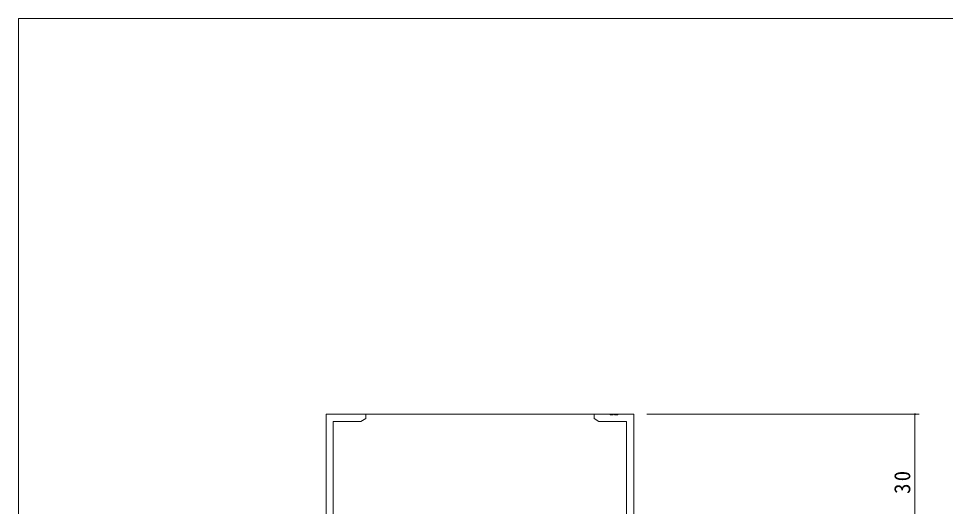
# Model space of a CAD drawing. Units: millimetres on the paper. Extents: x -420 to 373, y -297 to 267.
# Drawn here: x -417.7 to -206.8, y 153.4 to 264.4 of the extents above; entities that cross this region are included whole.
import ezdxf

# ---------------------------------------------------------------- set-up
doc = ezdxf.new("R2010")
doc.units = ezdxf.units.MM
for name, color, linetype, lineweight in [('0-1_YKK_ZWAK', 7, 'Continuous', 9), ('0-3_YKK_11', 7, 'Continuous', 9), ('0-4_YKK_12', 2, 'Continuous', 9), ('0-7_YKK_D', 6, 'Continuous', 9)]:
    doc.layers.add(name, color=color, linetype=linetype, lineweight=lineweight)
doc.styles.add('ＭＳ ゴシック', font='')
doc.styles.get('ＭＳ ゴシック').set_extended_font_data('MS Gothic')

msp = doc.modelspace()

# ---------------------------------------------------------------- linework, layer by layer
at = {"layer": '0-1_YKK_ZWAK'}
for p in [(-417.7, -260.6), (352.3, 264.4)]:
    msp.add_line(p, (-417.7, 264.4), dxfattribs=at)
at = {"layer": '0-3_YKK_11'}
for p, q in [((-338.7, 174.4), (-347.7, 174.4)), ((-347.7, 174.4), (-347.7, 144.4)), ((-339.791, 172.77), (-338.7, 173.4)), ((-338.7, 173.4), (-338.7, 174.4)), ((-286.7, 174.4), (-286.7, 173.4)), ((-283.158, 174.4), (-286.7, 174.4)), ((-286.7, 173.4), (-285.609, 172.77)), ((-282.975, 174.28), (-283.158, 174.4)), ((-282.425, 174.28), (-282.975, 174.28)), ((-282.242, 174.4), (-282.425, 174.28)), ((-282.158, 174.4), (-282.242, 174.4)), ((-281.975, 174.28), (-282.158, 174.4)), ((-281.425, 174.28), (-281.975, 174.28)), ((-281.242, 174.4), (-281.425, 174.28)), ((-277.7, 174.4), (-281.242, 174.4)), ((-277.7, 144.4), (-277.7, 174.4)), ((-346.07, 172.77), (-339.791, 172.77)), ((-346.07, 149.33), (-346.07, 172.77)), ((-285.609, 172.77), (-279.33, 172.77)), ((-279.33, 172.77), (-279.33, 146.03))]:
    msp.add_line(p, q, dxfattribs=at)
at = {"layer": '0-4_YKK_12'}
for p, q in [((-347.7, 174.4), (-277.7, 174.4)), ((-347.7, 174.4), (-347.7, 142.863)), ((-277.7, 174.4), (-277.7, -15.6))]:
    msp.add_line(p, q, dxfattribs=at)
at = {"layer": '0-7_YKK_D'}
for p, q in [((-274.7, 174.4), (-212.7, 174.4)), ((-213.7, 174.4), (-213.7, 144.4))]:
    msp.add_line(p, q, dxfattribs=at)
for start, end in [(90, 270), (270, 90)]:
    msp.add_arc((-213.7, 174.4), 0.106, start, end, dxfattribs=at)

# ---------------------------------------------------------------- texts
at = {"layer": '0-7_YKK_D', "color": 3, "insert": (-214.7, 156.269), "char_height": 3.666, "attachment_point": 7, "rotation": 90, "style": 'ＭＳ ゴシック'}
msp.add_mtext('\\T1.21;\\W0.95;30', dxfattribs=at)

doc.saveas('drawing.dxf')
